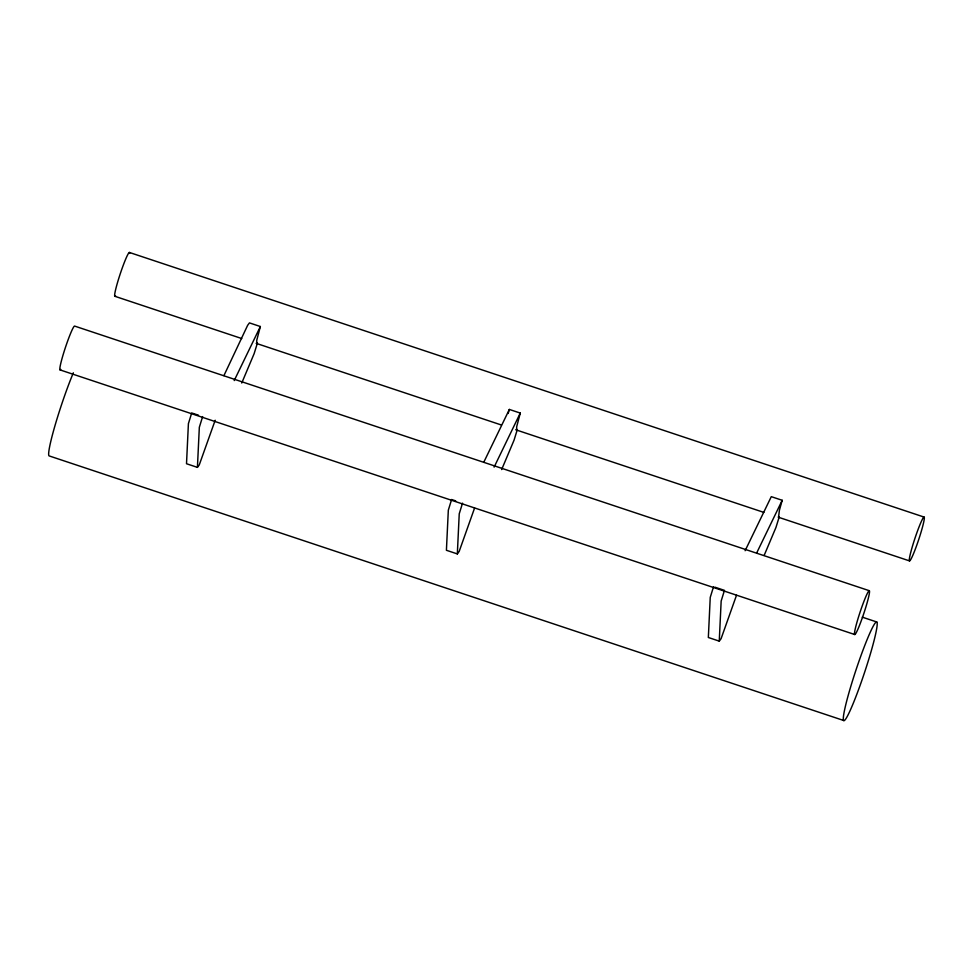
<?xml version="1.0" encoding="UTF-8"?>
<svg xmlns="http://www.w3.org/2000/svg" width="973" height="973" viewBox="0 0 973 973"><rect width="100%" height="100%" fill="white"/><g stroke="black" fill="none" stroke-linecap="round" stroke-linejoin="round"><path stroke-width="1.46" d="M198.528 415.24L191.705 412.966L188.409 423.644L186.512 463.732L197.422 467.368L199.331 427.281L202.627 416.602M455.705 500.876L451.606 499.514L448.322 510.193L446.412 550.28L457.334 553.917L459.232 513.829L462.528 503.15M713.537 586.731L710.241 597.41L708.344 637.497L719.254 641.134L721.163 601.046L724.459 590.368L714.9 587.181M223.924 375.602L247.629 325.347L249.453 322.89L260.363 326.527L256.775 340.197L256.714 343.518L257.431 342.983L254.135 353.661L241.742 383.034M508.174 413.452L509.353 409.438L520.275 413.075L516.687 426.733L516.614 430.066L517.332 429.519L514.048 440.197L501.642 469.57M745.111 550.718L771.285 496.656L782.195 500.292L779.397 510.314L778.546 517.283M779.264 516.748L775.968 527.427L764.158 555.401M215.191 420.251L199.258 464.912L197.422 467.368M474.581 508.04L459.159 551.46L457.334 553.917M736.512 595.257L721.09 638.677L719.254 641.134M234.201 380.589L260.363 326.527M483.824 462.139L509.353 409.438M494.102 467.137L520.275 413.075M756.666 552.992L782.195 500.292M129.445 252.469L924.131 517.089A23.097 1.982 -71.6 0 1 914.742 550.621A23.097 1.982 -71.6 0 1 911.579 549.259A23.097 1.982 -71.6 0 1 924.131 517.089M114.838 296.279L241.754 338.543M256.179 343.347L501.35 424.982M515.775 429.786L763.841 512.394M778.266 517.186L909.512 560.898M869.315 590.708A23.097 1.982 -71.6 0 0 856.775 622.878A23.097 1.982 -71.6 0 0 859.937 624.252A23.097 1.982 -71.6 0 0 869.315 590.708L74.641 326.089A23.097 1.982 -71.6 0 0 64.571 350.073A23.097 1.982 -71.6 0 0 60.74 369.351M862.297 617.162L876.722 621.966A51.958 4.451 -71.6 0 1 855.608 697.422A51.958 4.451 -71.6 0 1 848.492 694.357A51.958 4.451 -71.6 0 1 876.722 621.966M60.022 369.898L854.695 634.518M843.822 720.531L49.149 455.911A51.958 4.451 -71.6 0 1 55.072 425.347A51.958 4.451 -71.6 0 1 73.352 372.793M115.556 295.731A23.097 1.982 -71.6 0 1 120.324 273.583A23.097 1.982 -71.6 0 1 129.677 253.418"/></g></svg>
